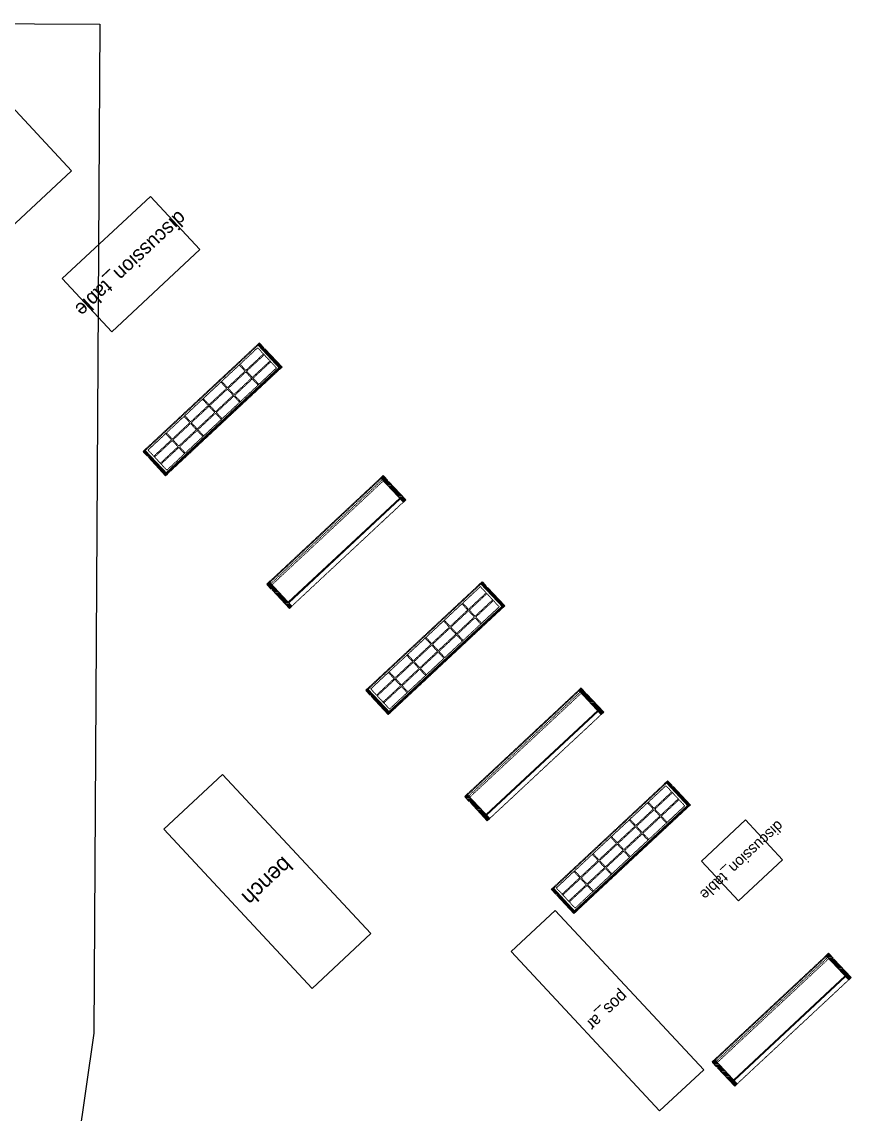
# Model space of a CAD drawing. Header units: metres. Extents: x -11012 to 5306, y -12879 to 5366.
# Drawn here: x -945 to 5306, y -5450 to 2782 of the extents above; entities that cross this region are included whole.
import ezdxf
from ezdxf.enums import TextEntityAlignment as Align

# ---------------------------------------------------------------- set-up
doc = ezdxf.new("R2010")
doc.units = ezdxf.units.M
doc.linetypes.add('a_p6_plan_L18$0$HIDDEN', pattern=[0.375, 0.25, -0.125])
doc.linetypes.add('ACAD_ISO03W100', pattern=[30, 12, -18])
for name, color, linetype in [('FixtureLabels', 2, 'Continuous'), ('Fixtures', 3, 'Continuous'), ('FloorPlan', 1, 'Continuous')]:
    doc.layers.add(name, color=color, linetype=linetype)
for name, color, linetype, lineweight in [('I-LK FF&E', 1, 'Continuous', 9), ('LN-ELEVATION-1', 81, 'Continuous', 13), ('LN-ELEVATION-3', 125, 'a_p6_plan_L18$0$HIDDEN', 18), ('LN-ELEVATION-4', 145, 'Continuous', 13), ('LN-HATCH', 251, 'Continuous', 0)]:
    doc.layers.add(name, color=color, linetype=linetype, lineweight=lineweight)
pattern_1 = [(45, (7858054.0837, 3504049.203), (-4.4901280605, 4.4901280605), [])]

# ---------------------------------------------------------------- blocks, each defined once
blk = doc.blocks.new('12mm vc plan')
at = {"layer": 'LN-HATCH', "ltscale": 0.5}
h = blk.add_hatch(dxfattribs=at)
h.set_pattern_fill('ANSI31', color=256, scale=2)
h.set_pattern_definition([(45, (3760859.753, 1795248.936), (-4.490128061, 4.490128061), [])])
h.paths.add_polyline_path([(-1200, 250), (-1200, 60), (-1194, 60), (-1194, 50), (-1200, 50), (-1200, 6), (-1182, 6), (-1182, 250)])
h = blk.add_hatch(dxfattribs=at)
h.set_pattern_fill('ANSI31', color=256, scale=2)
h.set_pattern_definition(pattern_1)
h.paths.add_polyline_path([(0, 250), (0, 60), (-6, 60), (-6, 50), (0, 50), (0, 6), (-18, 6), (-18, 250)])
h = blk.add_hatch(dxfattribs=at)
h.set_pattern_fill('ANSI31', color=256, scale=2)
h.set_pattern_definition([(45, (7858047.0837, 3504049.203), (-4.4901280605, 4.4901280605), [])])
h.paths.add_polyline_path([(-1165, 6), (-1165, 0), (-1200, 0), (-1200, 6)])
h = blk.add_hatch(dxfattribs=at)
h.set_pattern_fill('ANSI31', color=256, scale=2)
h.set_pattern_definition(pattern_1)
h.paths.add_polyline_path([(-28, 6), (-28, 0), (0, 0), (0, 6)])
at = {"layer": 'LN-ELEVATION-1', "ltscale": 0.5}
for points in [[(-1200, 250), (-1200, 60), (-1194, 60), (-1194, 50), (-1200, 50), (-1200, 6), (-1182, 6), (-1182, 250)], [(0, 250), (0, 60), (-6, 60), (-6, 50), (0, 50), (0, 6), (-18, 6), (-18, 250)], [(-18, 238), (-1182, 238), (-1182, 244), (-18, 244)], [(-1165, 6), (-1165, 0), (-1200, 0), (-1200, 6)], [(-35, 6), (-35, 0), (0, 0), (0, 6)]]:
    blk.add_lwpolyline(points, close=True, dxfattribs=at)
at = {"layer": 'LN-ELEVATION-3', "ltscale": 0.5}
for p, q in [((-1182, 250), (-18, 250)), ((-1165, 6), (-35, 6)), ((-35, 0), (-1165, 0))]:
    blk.add_line(p, q, dxfattribs=at)
for points in [[(-1165, 226), (-35, 226), (-35, 18), (-1165, 18)], [(-1165, 226), (-983.3, 226), (-983.3, 162), (-1165, 162)], [(-975.3, 226), (-793.7, 226), (-793.7, 162), (-975.3, 162)], [(-785.7, 226), (-604, 226), (-604, 162), (-785.7, 162)], [(-596, 226), (-414.3, 226), (-414.3, 162), (-596, 162)], [(-406.3, 226), (-224.7, 226), (-224.7, 162), (-406.3, 162)], [(-216.7, 226), (-35, 226), (-35, 162), (-216.7, 162)], [(-1165, 90), (-983.3, 90), (-983.3, 154), (-1165, 154)], [(-975.3, 154), (-793.7, 154), (-793.7, 90), (-975.3, 90)], [(-785.7, 154), (-604, 154), (-604, 90), (-785.7, 90)], [(-596, 154), (-414.3, 154), (-414.3, 90), (-596, 90)], [(-406.3, 154), (-224.7, 154), (-224.7, 90), (-406.3, 90)], [(-216.7, 154), (-35, 154), (-35, 90), (-216.7, 90)], [(-1165, 82), (-983.3, 82), (-983.3, 18), (-1165, 18)], [(-975.3, 82), (-793.7, 82), (-793.7, 18), (-975.3, 18)], [(-785.7, 82), (-604, 82), (-604, 18), (-785.7, 18)], [(-596, 82), (-414.3, 82), (-414.3, 18), (-596, 18)], [(-406.3, 82), (-224.7, 82), (-224.7, 18), (-406.3, 18)], [(-216.7, 82), (-35, 82), (-35, 18), (-216.7, 18)]]:
    blk.add_lwpolyline(points, close=True, dxfattribs=at)
blk = doc.blocks.new('VC_FIXTURE_LARGE_1')
at = {"layer": 'I-LK FF&E', "xscale": -1}
blk.add_blockref('12MM VC PLAN', (0, 0), dxfattribs=at)
blk = doc.blocks.new('jj 1200')
at = {"layer": 'LN-HATCH', "ltscale": 0.5}
h = blk.add_hatch(dxfattribs=at)
h.set_pattern_fill('ANSI31', color=256, scale=2)
h.set_pattern_definition([(45, (4097187.331, 1708800.267), (-4.4901280605, 4.4901280605), [])])
h.paths.add_polyline_path([(792.1, 220), (792.1, 30), (786.1, 30), (786.1, 20), (792.1, 20), (792.1, -24), (767.1, -24), (767.1, 220)])
h.paths.add_polyline_path([(-382.9, 180), (767.1, 180), (767.1, 186), (-382.9, 186)])
h.paths.add_polyline_path([(757.1, -24), (757.1, -30), (792.1, -30), (792.1, -24)])
h.paths.add_polyline_path([(-407.9, 220), (-407.9, 30), (-401.9, 30), (-401.9, 20), (-407.9, 20), (-407.9, -24), (-382.9, -24), (-382.9, 220)])
h.paths.add_polyline_path([(-372.9, -24), (-372.9, -30), (-407.9, -30), (-407.9, -24)])
at = {"layer": 'LN-ELEVATION-1', "ltscale": 0.5}
for points in [[(-407.9, 220), (-407.9, 30), (-401.9, 30), (-401.9, 20), (-407.9, 20), (-407.9, -24), (-382.9, -24), (-382.9, 220)], [(-382.9, 180), (767.1, 180), (767.1, 186), (-382.9, 186)], [(792.1, 220), (792.1, 30), (786.1, 30), (786.1, 20), (792.1, 20), (792.1, -24), (767.1, -24), (767.1, 220)], [(-372.9, -24), (-372.9, -30), (-407.9, -30), (-407.9, -24)], [(757.1, -24), (757.1, -30), (792.1, -30), (792.1, -24)]]:
    blk.add_lwpolyline(points, close=True, dxfattribs=at)
at = {"layer": 'LN-ELEVATION-3', "ltscale": 0.5}
for p, q in [((767.1, 220), (-382.9, 220)), ((757.1, -24), (-372.9, -24)), ((-372.9, -30), (757.1, -30))]:
    blk.add_line(p, q, dxfattribs=at)
at = {"layer": 'LN-ELEVATION-4', "linetype": 'ACAD_ISO03W100', "ltscale": 0.05}
blk.add_lwpolyline([(767.1, 0), (-382.9, 0), (-382.9, -12), (767.1, -12)], close=True, dxfattribs=at)
blk = doc.blocks.new('JJ_FIXTURE_LARGE_1')
at = {"layer": 'I-LK FF&E', "xscale": -1}
blk.add_blockref('JJ 1200', (792.1, 30), dxfattribs=at)
blk = doc.blocks.new('VC_FIXTURE_LARGE_2')
at = {"layer": 'I-LK FF&E', "xscale": -1}
blk.add_blockref('12MM VC PLAN', (0, 0), dxfattribs=at)
blk = doc.blocks.new('JJ_FIXTURE_LARGE_2')
at = {"layer": 'I-LK FF&E', "xscale": -1}
blk.add_blockref('JJ 1200', (792.1, 30), dxfattribs=at)
blk = doc.blocks.new('VC_FIXTURE_LARGE_3')
at = {"layer": 'I-LK FF&E', "xscale": -1}
blk.add_blockref('12MM VC PLAN', (0, 0), dxfattribs=at)
blk = doc.blocks.new('JJ_FIXTURE_LARGE_3')
at = {"layer": 'I-LK FF&E', "xscale": -1}
blk.add_blockref('JJ 1200', (792.1, 30), dxfattribs=at)

msp = doc.modelspace()

# ---------------------------------------------------------------- linework, layer by layer
at = {"layer": 'Fixtures'}
for points in [[(-1316.8, 2459.4), (-3309.5, 601.1), (-2563.5, -199), (-570.7, 1659.3)], [(23.8, 1465.7), (-640.5, 846.3), (-267.5, 446.2), (396.8, 1065.7)], [(566.5, -2889.6), (123.7, -3302.5), (1242.8, -4502.6), (1685.6, -4089.7)], [(4509, -3233.1), (4176.9, -3542.8), (4456.6, -3842.9), (4788.8, -3533.2)], [(3075.5, -3915.5), (2743.4, -4225.2), (3862.5, -5425.3), (4194.6, -5115.6)]]:
    msp.add_lwpolyline(points, close=True, dxfattribs=at)
at = {"layer": 'FloorPlan'}
msp.add_lwpolyline([(-8449.3, 1604.5), (-5163.5, 2449.5), (-3590.6, 2781.6), (-2820.9, 2777.2), (-358, 2762.9), (-358, 2762.9), (-401.9, -4840.4), (-1195, -10328.5), (-1195, -10328.5), (-8550.6, -10345.3), (-8833.8, -10343.7), (-8833.8, -10343.7), (-8815, -7093.3), (-8449.3, 1604.5)], close=True, dxfattribs=at)

# ---------------------------------------------------------------- block references
at = {"rotation": -137}
for name, p in [('VC_FIXTURE_LARGE_1', (845.7, 362.4)), ('JJ_FIXTURE_LARGE_1', (1778.3, -637.7)), ('VC_FIXTURE_LARGE_2', (2524.3, -1437.8)), ('JJ_FIXTURE_LARGE_2', (3270.4, -2237.9)), ('VC_FIXTURE_LARGE_3', (3923.3, -2937.9)), ('JJ_FIXTURE_LARGE_3', (5135.6, -4238.1))]:
    msp.add_blockref(name, p, dxfattribs=at)

# ---------------------------------------------------------------- texts
at = {"layer": 'FixtureLabels'}
for s, height, p in [('discussion_table', 109.397, (-121.9, 956)), ('discussion_table', 82.048, (4482.8, -3538)), ('bench', 121.1, (904.6, -3696.1)), ('pos_ar', 90.82, (3469, -4670.4))]:
    msp.add_text(s, height=height, rotation=-137, dxfattribs=at).set_placement(p, align=Align.MIDDLE_CENTER)

doc.saveas('drawing.dxf')
